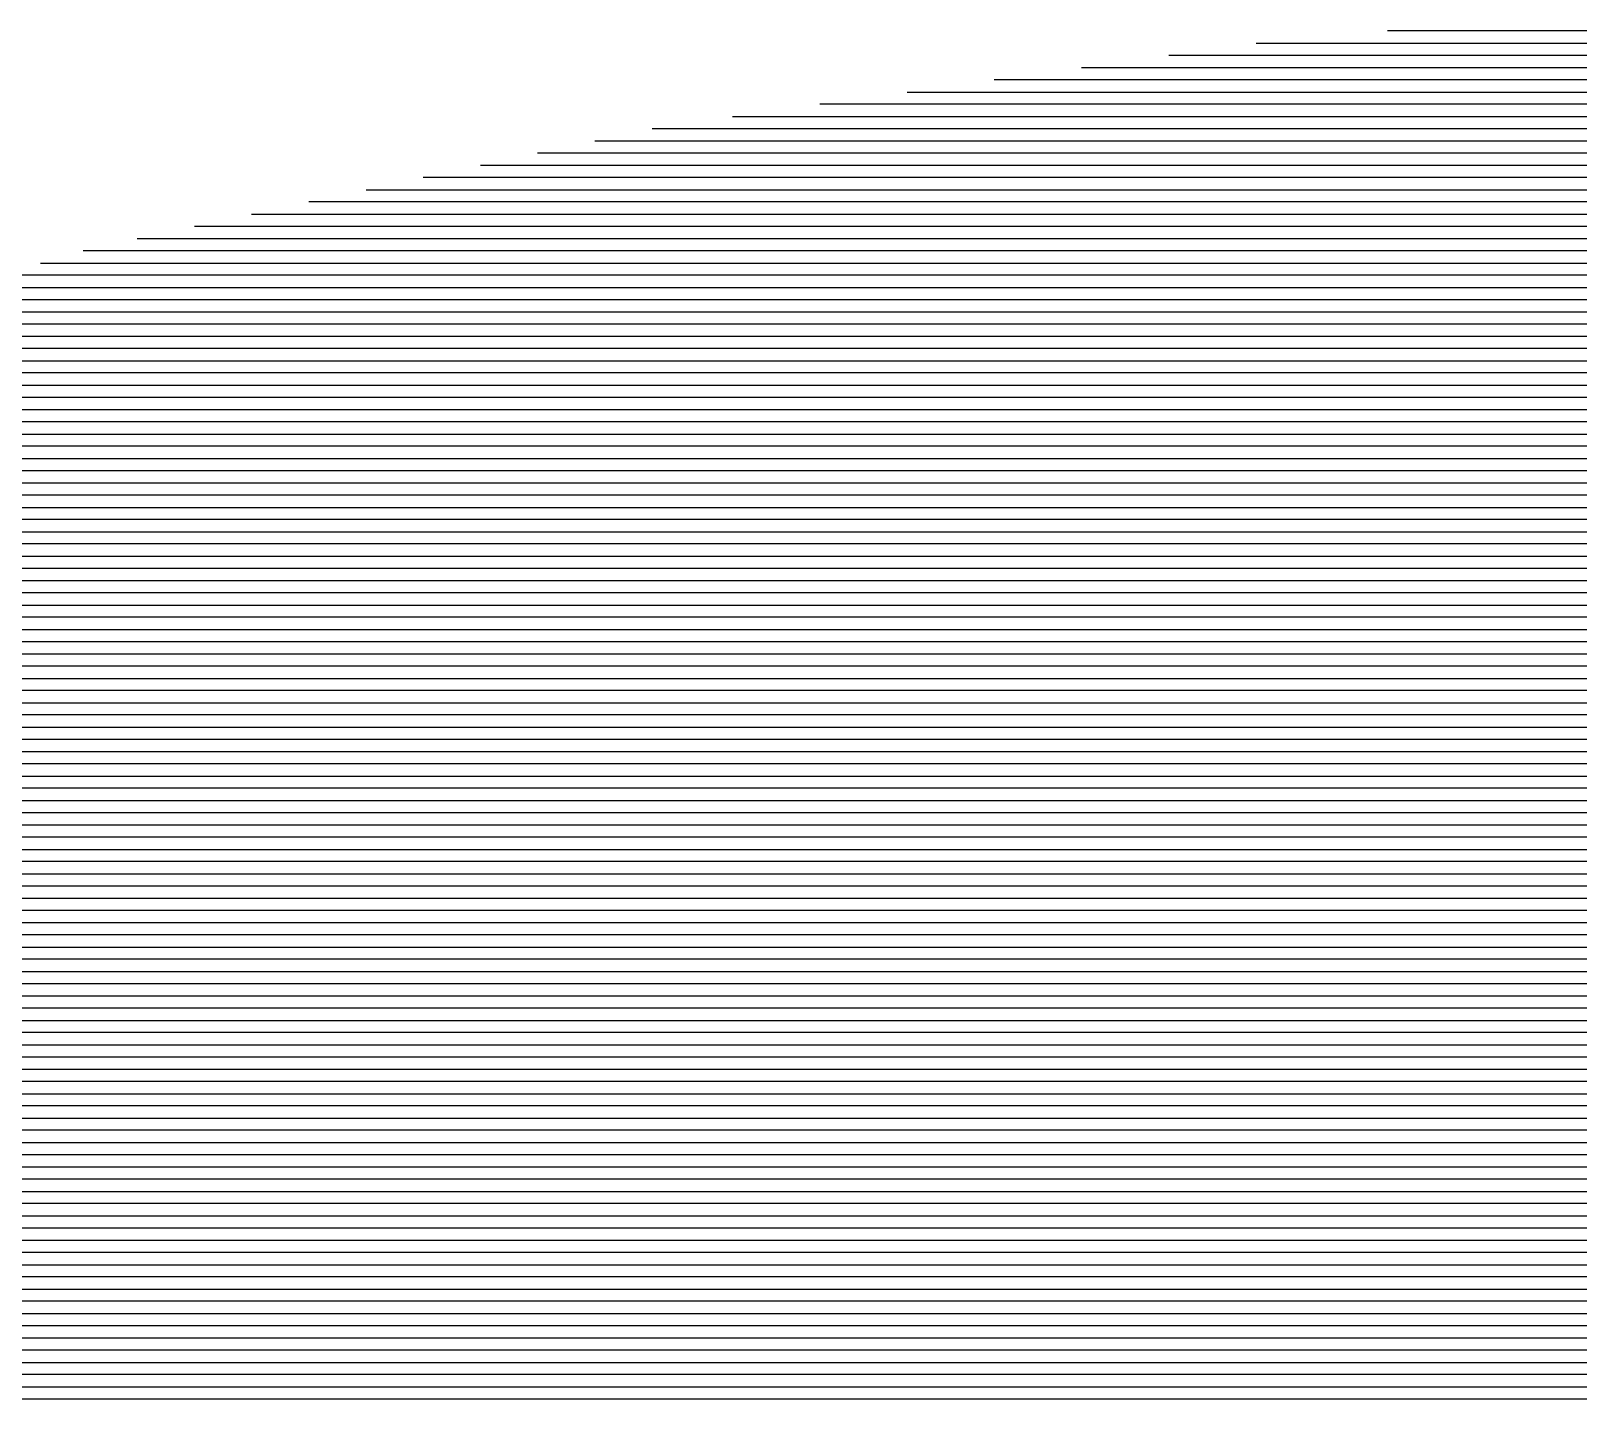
# Model space of a CAD drawing. Header units: metres. Extents: x -6.9 to 6.9, y -7 to 7.
# Drawn here: x -1.656 to -0.389, y 5.848 to 6.968 of the extents above; entities that cross this region are included whole.
import ezdxf

# ---------------------------------------------------------------- set-up
doc = ezdxf.new("R2010")
doc.units = ezdxf.units.M

msp = doc.modelspace()

# ---------------------------------------------------------------- linework, layer by layer
for p, q in [((-0.652249, 6.957827, -0.500343), (-0.610679, 6.957827, -0.493727)), ((-0.610679, 6.957827, -0.493727), (-0.092157, 6.957827, -0.410162)), ((-0.09049, 6.967827, -0.410272), (-0.544598, 6.967827, -0.483456)), ((-0.6097, 6.947827, -0.49319), (-0.723703, 6.947827, -0.511335)), ((-0.093824, 6.947827, -0.410052), (-0.6097, 6.947827, -0.49319)), ((-0.795157, 6.937827, -0.522327), (-0.608721, 6.937827, -0.492654)), ((-0.608721, 6.937827, -0.492654), (-0.095491, 6.937827, -0.409942)), ((-0.607742, 6.927827, -0.492117), (-0.866611, 6.927827, -0.533319)), ((-0.097158, 6.927827, -0.409832), (-0.607742, 6.927827, -0.492117)), ((-0.605784, 6.907827, -0.491045), (-1.009519, 6.907827, -0.555302)), ((-0.938065, 6.917827, -0.54431), (-0.606763, 6.917827, -0.491581)), ((-0.606763, 6.917827, -0.491581), (-0.098825, 6.917827, -0.409722)), ((-0.100492, 6.907827, -0.409612), (-0.605784, 6.907827, -0.491045)), ((-1.080973, 6.897827, -0.566294), (-0.604805, 6.897827, -0.490508)), ((-0.604805, 6.897827, -0.490508), (-0.102159, 6.897827, -0.409502)), ((-1.136154, 6.887827, -0.574697), (-1.14694, 6.887827, -0.576394)), ((-1.135648, 6.887827, -0.574615), (-1.136154, 6.887827, -0.574697)), ((-0.603827, 6.887827, -0.489972), (-1.135648, 6.887827, -0.574615)), ((-0.103826, 6.887827, -0.409392), (-0.603827, 6.887827, -0.489972)), ((-1.133109, 6.867827, -0.573464), (-1.240635, 6.867827, -0.590381)), ((-1.193788, 6.877827, -0.583388), (-1.134632, 6.877827, -0.574081)), ((-1.134632, 6.877827, -0.574081), (-1.131855, 6.877827, -0.573631)), ((-1.128062, 6.867827, -0.572647), (-1.133109, 6.867827, -0.573464)), ((-1.131855, 6.877827, -0.573631), (-0.602848, 6.877827, -0.489435)), ((-0.601869, 6.867827, -0.488899), (-1.128062, 6.867827, -0.572647)), ((-0.602848, 6.877827, -0.489435), (-0.105493, 6.877827, -0.409281)), ((-0.107161, 6.867827, -0.409171), (-0.601869, 6.867827, -0.488899)), ((-1.287483, 6.857827, -0.597374), (-1.131586, 6.857827, -0.572848)), ((-1.131586, 6.857827, -0.572848), (-1.124268, 6.857827, -0.571662)), ((-1.124268, 6.857827, -0.571662), (-0.60089, 6.857827, -0.488362)), ((-0.60089, 6.857827, -0.488362), (-0.108828, 6.857827, -0.409061)), ((-1.130064, 6.847827, -0.572231), (-1.334331, 6.847827, -0.604368)), ((-1.120475, 6.847827, -0.570678), (-1.130064, 6.847827, -0.572231)), ((-0.599911, 6.847827, -0.487826), (-1.120475, 6.847827, -0.570678)), ((-0.110495, 6.847827, -0.408951), (-0.599911, 6.847827, -0.487826)), ((-1.381178, 6.837827, -0.611361), (-1.128541, 6.837827, -0.571615)), ((-1.128541, 6.837827, -0.571615), (-1.116682, 6.837827, -0.569693)), ((-1.116682, 6.837827, -0.569693), (-0.598932, 6.837827, -0.487289)), ((-0.598932, 6.837827, -0.487289), (-0.112162, 6.837827, -0.408841)), ((-1.474873, 6.817827, -0.625348), (-1.125496, 6.817827, -0.570382)), ((-1.127018, 6.827827, -0.570998), (-1.428026, 6.827827, -0.618354)), ((-1.112889, 6.827827, -0.568709), (-1.127018, 6.827827, -0.570998)), ((-1.125496, 6.817827, -0.570382), (-1.109096, 6.817827, -0.567725)), ((-0.597953, 6.827827, -0.486753), (-1.112889, 6.827827, -0.568709)), ((-1.109096, 6.817827, -0.567725), (-0.596975, 6.817827, -0.486216)), ((-0.113829, 6.827827, -0.408731), (-0.597953, 6.827827, -0.486753)), ((-0.596975, 6.817827, -0.486216), (-0.115496, 6.817827, -0.408621)), ((-1.123973, 6.807827, -0.569765), (-1.521721, 6.807827, -0.632341)), ((-1.105303, 6.807827, -0.56674), (-1.123973, 6.807827, -0.569765)), ((-0.595996, 6.807827, -0.48568), (-1.105303, 6.807827, -0.56674)), ((-0.117163, 6.807827, -0.408511), (-0.595996, 6.807827, -0.48568)), ((-1.568568, 6.797827, -0.639335), (-1.122451, 6.797827, -0.569149)), ((-1.122451, 6.797827, -0.569149), (-1.10151, 6.797827, -0.565756)), ((-1.10151, 6.797827, -0.565756), (-0.595017, 6.797827, -0.485143)), ((-0.595017, 6.797827, -0.485143), (-0.11883, 6.797827, -0.408401)), ((-1.604287, 6.787827, -0.644578), (-1.612732, 6.787827, -0.645893)), ((-1.603806, 6.787827, -0.644501), (-1.604287, 6.787827, -0.644578)), ((-1.120928, 6.787827, -0.568532), (-1.603806, 6.787827, -0.644501)), ((-1.097716, 6.787827, -0.564772), (-1.120928, 6.787827, -0.568532)), ((-0.594038, 6.787827, -0.484607), (-1.097716, 6.787827, -0.564772)), ((-0.120497, 6.787827, -0.408291), (-0.594038, 6.787827, -0.484607)), ((-1.600237, 6.767827, -0.643199), (-1.682855, 6.767827, -0.656061)), ((-1.647794, 6.777827, -0.650977), (-1.602262, 6.777827, -0.643889)), ((-1.602262, 6.777827, -0.643889), (-1.599668, 6.777827, -0.643473)), ((-1.595531, 6.767827, -0.642446), (-1.600237, 6.767827, -0.643199)), ((-1.599668, 6.777827, -0.643473), (-1.119405, 6.777827, -0.567915)), ((-1.117883, 6.767827, -0.567299), (-1.595531, 6.767827, -0.642446)), ((-1.119405, 6.777827, -0.567915), (-1.093923, 6.777827, -0.563787)), ((-1.09013, 6.767827, -0.562803), (-1.117883, 6.767827, -0.567299)), ((-1.093923, 6.777827, -0.563787), (-0.593059, 6.777827, -0.484071)), ((-0.59208, 6.767827, -0.483534), (-1.09013, 6.767827, -0.562803)), ((-0.593059, 6.777827, -0.484071), (-0.122164, 6.777827, -0.408181)), ((-0.123831, 6.767827, -0.408071), (-0.59208, 6.767827, -0.483534)), ((-1.717917, 6.757827, -0.661145), (-1.598212, 6.757827, -0.642509)), ((-1.598212, 6.757827, -0.642509), (-1.591394, 6.757827, -0.641418)), ((-1.591394, 6.757827, -0.641418), (-1.11636, 6.757827, -0.566682)), ((-1.11636, 6.757827, -0.566682), (-1.086337, 6.757827, -0.561818)), ((-1.086337, 6.757827, -0.561818), (-0.591101, 6.757827, -0.482998)), ((-0.591101, 6.757827, -0.482998), (-0.125498, 6.757827, -0.407961)), ((-1.596187, 6.747827, -0.64182), (-1.752979, 6.747827, -0.66623)), ((-1.587257, 6.747827, -0.64039), (-1.596187, 6.747827, -0.64182)), ((-1.114838, 6.747827, -0.566066), (-1.587257, 6.747827, -0.64039)), ((-1.082544, 6.747827, -0.560834), (-1.114838, 6.747827, -0.566066)), ((-0.590123, 6.747827, -0.482461), (-1.082544, 6.747827, -0.560834)), ((-0.127165, 6.747827, -0.407851), (-0.590123, 6.747827, -0.482461)), ((-1.78804, 6.737827, -0.671314), (-1.594163, 6.737827, -0.64113)), ((-1.594163, 6.737827, -0.64113), (-1.58312, 6.737827, -0.639362)), ((-1.58312, 6.737827, -0.639362), (-1.113315, 6.737827, -0.565449)), ((-1.113315, 6.737827, -0.565449), (-1.078751, 6.737827, -0.55985)), ((-1.078751, 6.737827, -0.55985), (-0.589144, 6.737827, -0.481925)), ((-0.589144, 6.737827, -0.481925), (-0.128832, 6.737827, -0.407741)), ((-1.858163, 6.717827, -0.681482), (-1.590113, 6.717827, -0.639751)), ((-1.592138, 6.727827, -0.64044), (-1.823102, 6.727827, -0.676398)), ((-1.578983, 6.727827, -0.638334), (-1.592138, 6.727827, -0.64044)), ((-1.590113, 6.717827, -0.639751), (-1.574846, 6.717827, -0.637306)), ((-1.111792, 6.727827, -0.564833), (-1.578983, 6.727827, -0.638334)), ((-1.574846, 6.717827, -0.637306), (-1.11027, 6.717827, -0.564216)), ((-1.074958, 6.727827, -0.558865), (-1.111792, 6.727827, -0.564833)), ((-1.11027, 6.717827, -0.564216), (-1.071164, 6.717827, -0.557881)), ((-0.588165, 6.727827, -0.481388), (-1.074958, 6.727827, -0.558865)), ((-1.071164, 6.717827, -0.557881), (-0.587186, 6.717827, -0.480852)), ((-0.130499, 6.727827, -0.407631), (-0.588165, 6.727827, -0.481388)), ((-0.587186, 6.717827, -0.480852), (-0.132166, 6.717827, -0.407521)), ((-1.588088, 6.707827, -0.639061), (-1.893225, 6.707827, -0.686566)), ((-1.570708, 6.707827, -0.636278), (-1.588088, 6.707827, -0.639061)), ((-1.108747, 6.707827, -0.5636), (-1.570708, 6.707827, -0.636278)), ((-1.067371, 6.707827, -0.556896), (-1.108747, 6.707827, -0.5636)), ((-0.586207, 6.707827, -0.480315), (-1.067371, 6.707827, -0.556896)), ((-0.133833, 6.707827, -0.407411), (-0.586207, 6.707827, -0.480315)), ((-1.928287, 6.697827, -0.69165), (-1.586063, 6.697827, -0.638372)), ((-1.586063, 6.697827, -0.638372), (-1.566571, 6.697827, -0.63525)), ((-1.566571, 6.697827, -0.63525), (-1.107224, 6.697827, -0.562983)), ((-1.107224, 6.697827, -0.562983), (-1.063578, 6.697827, -0.555912)), ((-1.063578, 6.697827, -0.555912), (-0.585228, 6.697827, -0.479779)), ((-0.585228, 6.697827, -0.479779), (-0.1355, 6.697827, -0.407301)), ((-1.99841, 6.677827, -0.701819), (-1.582014, 6.677827, -0.636992)), ((-1.584038, 6.687827, -0.637682), (-1.963348, 6.687827, -0.696734)), ((-1.562434, 6.687827, -0.634223), (-1.584038, 6.687827, -0.637682)), ((-1.582014, 6.677827, -0.636992), (-1.558297, 6.677827, -0.633195)), ((-1.105702, 6.687827, -0.562367), (-1.562434, 6.687827, -0.634223)), ((-1.558297, 6.677827, -0.633195), (-1.104179, 6.677827, -0.56175)), ((-1.059785, 6.687827, -0.554928), (-1.105702, 6.687827, -0.562367)), ((-1.104179, 6.677827, -0.56175), (-1.055992, 6.677827, -0.553943)), ((-0.584249, 6.687827, -0.479242), (-1.059785, 6.687827, -0.554928)), ((-1.055992, 6.677827, -0.553943), (-0.583271, 6.677827, -0.478706)), ((-0.137167, 6.687827, -0.40719), (-0.584249, 6.687827, -0.479242)), ((-0.583271, 6.677827, -0.478706), (-0.138834, 6.677827, -0.40708)), ((-1.579989, 6.667827, -0.636303), (-2.033471, 6.667827, -0.706903)), ((-1.55416, 6.667827, -0.632167), (-1.579989, 6.667827, -0.636303)), ((-1.102657, 6.667827, -0.561134), (-1.55416, 6.667827, -0.632167)), ((-1.052199, 6.667827, -0.552959), (-1.102657, 6.667827, -0.561134)), ((-0.582292, 6.667827, -0.478169), (-1.052199, 6.667827, -0.552959)), ((-0.140501, 6.667827, -0.40697), (-0.582292, 6.667827, -0.478169)), ((-2.064531, 6.657827, -0.711364), (-1.577964, 6.657827, -0.635613)), ((-1.577964, 6.657827, -0.635613), (-1.550023, 6.657827, -0.631139)), ((-1.550023, 6.657827, -0.631139), (-1.101134, 6.657827, -0.560517)), ((-1.101134, 6.657827, -0.560517), (-1.048406, 6.657827, -0.551975)), ((-1.048406, 6.657827, -0.551975), (-0.581313, 6.657827, -0.477633)), ((-0.581313, 6.657827, -0.477633), (-0.142168, 6.657827, -0.40686)), ((-1.575939, 6.647827, -0.634923), (-2.059806, 6.647827, -0.710254)), ((-1.545885, 6.647827, -0.630111), (-1.575939, 6.647827, -0.634923)), ((-1.099611, 6.647827, -0.559901), (-1.545885, 6.647827, -0.630111)), ((-1.044613, 6.647827, -0.55099), (-1.099611, 6.647827, -0.559901)), ((-0.580334, 6.647827, -0.477096), (-1.044613, 6.647827, -0.55099)), ((-0.143835, 6.647827, -0.40675), (-0.580334, 6.647827, -0.477096)), ((-2.055081, 6.637827, -0.709144), (-1.573914, 6.637827, -0.634234)), ((-1.571889, 6.627827, -0.633544), (-2.050356, 6.627827, -0.708034)), ((-1.573914, 6.637827, -0.634234), (-1.541748, 6.637827, -0.629083)), ((-1.537611, 6.627827, -0.628055), (-1.571889, 6.627827, -0.633544)), ((-1.541748, 6.637827, -0.629083), (-1.098089, 6.637827, -0.559284)), ((-1.096566, 6.627827, -0.558667), (-1.537611, 6.627827, -0.628055)), ((-1.098089, 6.637827, -0.559284), (-1.040819, 6.637827, -0.550006)), ((-1.037026, 6.627827, -0.549021), (-1.096566, 6.627827, -0.558667)), ((-1.040819, 6.637827, -0.550006), (-0.579355, 6.637827, -0.47656)), ((-0.578376, 6.627827, -0.476024), (-1.037026, 6.627827, -0.549021)), ((-0.579355, 6.637827, -0.47656), (-0.145502, 6.637827, -0.40664)), ((-0.147169, 6.627827, -0.40653), (-0.578376, 6.627827, -0.476024)), ((-2.045631, 6.617827, -0.706924), (-1.569865, 6.617827, -0.632854)), ((-1.569865, 6.617827, -0.632854), (-1.533474, 6.617827, -0.627027)), ((-1.533474, 6.617827, -0.627027), (-1.095044, 6.617827, -0.558051)), ((-1.095044, 6.617827, -0.558051), (-1.033233, 6.617827, -0.548037)), ((-1.033233, 6.617827, -0.548037), (-0.577397, 6.617827, -0.475487)), ((-0.577397, 6.617827, -0.475487), (-0.148836, 6.617827, -0.40642)), ((-1.56784, 6.607827, -0.632165), (-2.040907, 6.607827, -0.705814)), ((-1.529337, 6.607827, -0.626), (-1.56784, 6.607827, -0.632165)), ((-1.093521, 6.607827, -0.557434), (-1.529337, 6.607827, -0.626)), ((-1.02944, 6.607827, -0.547053), (-1.093521, 6.607827, -0.557434)), ((-0.576419, 6.607827, -0.474951), (-1.02944, 6.607827, -0.547053)), ((-0.150503, 6.607827, -0.40631), (-0.576419, 6.607827, -0.474951)), ((-2.036182, 6.597827, -0.704704), (-1.565815, 6.597827, -0.631475)), ((-1.565815, 6.597827, -0.631475), (-1.5252, 6.597827, -0.624972)), ((-1.5252, 6.597827, -0.624972), (-1.091998, 6.597827, -0.556818)), ((-1.091998, 6.597827, -0.556818), (-1.025647, 6.597827, -0.546068)), ((-1.025647, 6.597827, -0.546068), (-0.57544, 6.597827, -0.474414)), ((-0.57544, 6.597827, -0.474414), (-0.15217, 6.597827, -0.4062)), ((-1.56379, 6.587827, -0.630785), (-2.031457, 6.587827, -0.703594)), ((-2.026732, 6.577827, -0.702484), (-1.561765, 6.577827, -0.630096)), ((-1.521062, 6.587827, -0.623944), (-1.56379, 6.587827, -0.630785)), ((-1.561765, 6.577827, -0.630096), (-1.516925, 6.577827, -0.622916)), ((-1.090476, 6.587827, -0.556201), (-1.521062, 6.587827, -0.623944)), ((-1.516925, 6.577827, -0.622916), (-1.088953, 6.577827, -0.555585)), ((-1.021854, 6.587827, -0.545084), (-1.090476, 6.587827, -0.556201)), ((-1.088953, 6.577827, -0.555585), (-1.018061, 6.577827, -0.5441)), ((-0.574461, 6.587827, -0.473878), (-1.021854, 6.587827, -0.545084)), ((-1.018061, 6.577827, -0.5441), (-0.573482, 6.577827, -0.473341)), ((-0.153838, 6.587827, -0.40609), (-0.574461, 6.587827, -0.473878)), ((-0.573482, 6.577827, -0.473341), (-0.155505, 6.577827, -0.40598)), ((-1.559741, 6.567827, -0.629406), (-2.022007, 6.567827, -0.701374)), ((-1.512788, 6.567827, -0.621888), (-1.559741, 6.567827, -0.629406)), ((-1.08743, 6.567827, -0.554968), (-1.512788, 6.567827, -0.621888)), ((-1.014267, 6.567827, -0.543115), (-1.08743, 6.567827, -0.554968)), ((-0.572503, 6.567827, -0.472805), (-1.014267, 6.567827, -0.543115)), ((-0.157172, 6.567827, -0.40587), (-0.572503, 6.567827, -0.472805)), ((-2.017282, 6.557827, -0.700264), (-1.557716, 6.557827, -0.628717)), ((-1.557716, 6.557827, -0.628717), (-1.508651, 6.557827, -0.62086)), ((-1.508651, 6.557827, -0.62086), (-1.085908, 6.557827, -0.554352)), ((-1.085908, 6.557827, -0.554352), (-1.010474, 6.557827, -0.542131)), ((-1.010474, 6.557827, -0.542131), (-0.571524, 6.557827, -0.472268)), ((-0.571524, 6.557827, -0.472268), (-0.158839, 6.557827, -0.40576)), ((-1.555691, 6.547827, -0.628027), (-2.012557, 6.547827, -0.699154)), ((-1.504514, 6.547827, -0.619832), (-1.555691, 6.547827, -0.628027)), ((-1.084385, 6.547827, -0.553735), (-1.504514, 6.547827, -0.619832)), ((-1.006681, 6.547827, -0.541146), (-1.084385, 6.547827, -0.553735)), ((-0.570546, 6.547827, -0.471732), (-1.006681, 6.547827, -0.541146)), ((-0.160506, 6.547827, -0.40565), (-0.570546, 6.547827, -0.471732)), ((-2.007832, 6.537827, -0.698044), (-1.553666, 6.537827, -0.627337)), ((-1.551641, 6.527827, -0.626648), (-2.003108, 6.527827, -0.696934)), ((-1.553666, 6.537827, -0.627337), (-1.500377, 6.537827, -0.618805)), ((-1.496239, 6.527827, -0.617777), (-1.551641, 6.527827, -0.626648)), ((-1.500377, 6.537827, -0.618805), (-1.082863, 6.537827, -0.553119)), ((-1.08134, 6.527827, -0.552502), (-1.496239, 6.527827, -0.617777)), ((-1.082863, 6.537827, -0.553119), (-1.002888, 6.537827, -0.540162)), ((-0.999095, 6.527827, -0.539178), (-1.08134, 6.527827, -0.552502)), ((-1.002888, 6.537827, -0.540162), (-0.569567, 6.537827, -0.471195)), ((-0.568588, 6.527827, -0.470659), (-0.999095, 6.527827, -0.539178)), ((-0.569567, 6.537827, -0.471195), (-0.162173, 6.537827, -0.40554)), ((-0.16384, 6.527827, -0.40543), (-0.568588, 6.527827, -0.470659)), ((-1.998383, 6.517827, -0.695824), (-1.549616, 6.517827, -0.625958)), ((-1.549616, 6.517827, -0.625958), (-1.492102, 6.517827, -0.616749)), ((-1.492102, 6.517827, -0.616749), (-1.079817, 6.517827, -0.551886)), ((-1.079817, 6.517827, -0.551886), (-0.995302, 6.517827, -0.538193)), ((-0.995302, 6.517827, -0.538193), (-0.567609, 6.517827, -0.470122)), ((-0.567609, 6.517827, -0.470122), (-0.165507, 6.517827, -0.40532)), ((-1.547592, 6.507827, -0.625268), (-1.993658, 6.507827, -0.694714)), ((-1.487965, 6.507827, -0.615721), (-1.547592, 6.507827, -0.625268)), ((-1.078295, 6.507827, -0.551269), (-1.487965, 6.507827, -0.615721)), ((-0.991509, 6.507827, -0.537209), (-1.078295, 6.507827, -0.551269)), ((-0.56663, 6.507827, -0.469586), (-0.991509, 6.507827, -0.537209)), ((-0.167174, 6.507827, -0.40521), (-0.56663, 6.507827, -0.469586)), ((-1.988933, 6.497827, -0.693604), (-1.545567, 6.497827, -0.624579)), ((-1.543542, 6.487827, -0.623889), (-1.984208, 6.487827, -0.692494)), ((-1.545567, 6.497827, -0.624579), (-1.483828, 6.497827, -0.614693)), ((-1.479691, 6.487827, -0.613665), (-1.543542, 6.487827, -0.623889)), ((-1.483828, 6.497827, -0.614693), (-1.076772, 6.497827, -0.550653)), ((-1.07525, 6.487827, -0.550036), (-1.479691, 6.487827, -0.613665)), ((-1.076772, 6.497827, -0.550653), (-0.987715, 6.497827, -0.536224)), ((-0.983922, 6.487827, -0.53524), (-1.07525, 6.487827, -0.550036)), ((-0.987715, 6.497827, -0.536224), (-0.565651, 6.497827, -0.469049)), ((-0.564672, 6.487827, -0.468513), (-0.983922, 6.487827, -0.53524)), ((-0.565651, 6.497827, -0.469049), (-0.168841, 6.497827, -0.405099)), ((-0.170508, 6.487827, -0.404989), (-0.564672, 6.487827, -0.468513)), ((-1.979483, 6.477827, -0.691384), (-1.541517, 6.477827, -0.623199)), ((-1.541517, 6.477827, -0.623199), (-1.475554, 6.477827, -0.612637)), ((-1.475554, 6.477827, -0.612637), (-1.073727, 6.477827, -0.549419)), ((-1.073727, 6.477827, -0.549419), (-0.980129, 6.477827, -0.534256)), ((-0.980129, 6.477827, -0.534256), (-0.563694, 6.477827, -0.467977)), ((-0.563694, 6.477827, -0.467977), (-0.172175, 6.477827, -0.404879)), ((-1.539492, 6.467827, -0.62251), (-1.974758, 6.467827, -0.690274)), ((-1.471417, 6.467827, -0.611609), (-1.539492, 6.467827, -0.62251)), ((-1.072204, 6.467827, -0.548803), (-1.471417, 6.467827, -0.611609)), ((-0.976336, 6.467827, -0.533271), (-1.072204, 6.467827, -0.548803)), ((-0.562715, 6.467827, -0.46744), (-0.976336, 6.467827, -0.533271)), ((-0.173842, 6.467827, -0.404769), (-0.562715, 6.467827, -0.46744)), ((-1.970033, 6.457827, -0.689164), (-1.537467, 6.457827, -0.62182)), ((-1.537467, 6.457827, -0.62182), (-1.467279, 6.457827, -0.610582)), ((-1.467279, 6.457827, -0.610582), (-1.070682, 6.457827, -0.548186)), ((-1.070682, 6.457827, -0.548186), (-0.972543, 6.457827, -0.532287)), ((-0.972543, 6.457827, -0.532287), (-0.561736, 6.457827, -0.466904)), ((-0.561736, 6.457827, -0.466904), (-0.175509, 6.457827, -0.404659)), ((-1.535443, 6.447827, -0.621131), (-1.965309, 6.447827, -0.688054)), ((-1.960584, 6.437827, -0.686944), (-1.533418, 6.437827, -0.620441)), ((-1.463142, 6.447827, -0.609554), (-1.535443, 6.447827, -0.621131)), ((-1.533418, 6.437827, -0.620441), (-1.459005, 6.437827, -0.608526)), ((-1.069159, 6.447827, -0.54757), (-1.463142, 6.447827, -0.609554)), ((-1.459005, 6.437827, -0.608526), (-1.067636, 6.437827, -0.546953)), ((-0.96875, 6.447827, -0.531303), (-1.069159, 6.447827, -0.54757)), ((-1.067636, 6.437827, -0.546953), (-0.964957, 6.437827, -0.530318)), ((-0.560757, 6.447827, -0.466367), (-0.96875, 6.447827, -0.531303)), ((-0.964957, 6.437827, -0.530318), (-0.559778, 6.437827, -0.465831)), ((-0.177176, 6.447827, -0.404549), (-0.560757, 6.447827, -0.466367)), ((-0.559778, 6.437827, -0.465831), (-0.178843, 6.437827, -0.404439)), ((-1.531393, 6.427827, -0.619751), (-1.955859, 6.427827, -0.685834)), ((-1.454868, 6.427827, -0.607498), (-1.531393, 6.427827, -0.619751)), ((-1.066114, 6.427827, -0.546337), (-1.454868, 6.427827, -0.607498)), ((-0.961163, 6.427827, -0.529334), (-1.066114, 6.427827, -0.546337)), ((-0.558799, 6.427827, -0.465294), (-0.961163, 6.427827, -0.529334)), ((-0.18051, 6.427827, -0.404329), (-0.558799, 6.427827, -0.465294)), ((-1.951134, 6.417827, -0.684724), (-1.529368, 6.417827, -0.619062)), ((-1.529368, 6.417827, -0.619062), (-1.450731, 6.417827, -0.60647)), ((-1.450731, 6.417827, -0.60647), (-1.064591, 6.417827, -0.54572)), ((-1.064591, 6.417827, -0.54572), (-0.95737, 6.417827, -0.528349)), ((-0.95737, 6.417827, -0.528349), (-0.55782, 6.417827, -0.464758)), ((-0.55782, 6.417827, -0.464758), (-0.182177, 6.417827, -0.404219)), ((-1.527343, 6.407827, -0.618372), (-1.946409, 6.407827, -0.683614)), ((-1.446594, 6.407827, -0.605442), (-1.527343, 6.407827, -0.618372)), ((-1.063069, 6.407827, -0.545104), (-1.446594, 6.407827, -0.605442)), ((-0.953577, 6.407827, -0.527365), (-1.063069, 6.407827, -0.545104)), ((-0.556842, 6.407827, -0.464221), (-0.953577, 6.407827, -0.527365)), ((-0.183844, 6.407827, -0.404109), (-0.556842, 6.407827, -0.464221)), ((-1.941684, 6.397827, -0.682504), (-1.525319, 6.397827, -0.617682)), ((-1.523294, 6.387827, -0.616993), (-1.936959, 6.387827, -0.681394)), ((-1.525319, 6.397827, -0.617682), (-1.442456, 6.397827, -0.604414)), ((-1.438319, 6.387827, -0.603387), (-1.523294, 6.387827, -0.616993)), ((-1.442456, 6.397827, -0.604414), (-1.061546, 6.397827, -0.544487)), ((-1.060023, 6.387827, -0.543871), (-1.438319, 6.387827, -0.603387)), ((-1.061546, 6.397827, -0.544487), (-0.949784, 6.397827, -0.526381)), ((-0.945991, 6.387827, -0.525396), (-1.060023, 6.387827, -0.543871)), ((-0.949784, 6.397827, -0.526381), (-0.555863, 6.397827, -0.463685)), ((-0.554884, 6.387827, -0.463148), (-0.945991, 6.387827, -0.525396)), ((-0.555863, 6.397827, -0.463685), (-0.185511, 6.397827, -0.403999)), ((-0.187178, 6.387827, -0.403889), (-0.554884, 6.387827, -0.463148)), ((-1.932234, 6.377827, -0.680284), (-1.521269, 6.377827, -0.616303)), ((-1.521269, 6.377827, -0.616303), (-1.434182, 6.377827, -0.602359)), ((-1.434182, 6.377827, -0.602359), (-1.058501, 6.377827, -0.543254)), ((-1.058501, 6.377827, -0.543254), (-0.942198, 6.377827, -0.524412)), ((-0.942198, 6.377827, -0.524412), (-0.553905, 6.377827, -0.462612)), ((-0.553905, 6.377827, -0.462612), (-0.188845, 6.377827, -0.403779)), ((-1.519244, 6.367827, -0.615613), (-1.92751, 6.367827, -0.679174)), ((-1.430045, 6.367827, -0.601331), (-1.519244, 6.367827, -0.615613)), ((-1.056978, 6.367827, -0.542638), (-1.430045, 6.367827, -0.601331)), ((-0.938405, 6.367827, -0.523428), (-1.056978, 6.367827, -0.542638)), ((-0.552926, 6.367827, -0.462075), (-0.938405, 6.367827, -0.523428)), ((-0.190512, 6.367827, -0.403669), (-0.552926, 6.367827, -0.462075)), ((-1.922785, 6.357827, -0.678064), (-1.517219, 6.357827, -0.614924)), ((-1.517219, 6.357827, -0.614924), (-1.425908, 6.357827, -0.600303)), ((-1.425908, 6.357827, -0.600303), (-1.055456, 6.357827, -0.542021)), ((-1.055456, 6.357827, -0.542021), (-0.934612, 6.357827, -0.522443)), ((-0.934612, 6.357827, -0.522443), (-0.551947, 6.357827, -0.461539)), ((-0.551947, 6.357827, -0.461539), (-0.192179, 6.357827, -0.403559)), ((-1.515194, 6.347827, -0.614234), (-1.91806, 6.347827, -0.676954)), ((-1.913335, 6.337827, -0.675844), (-1.51317, 6.337827, -0.613544)), ((-1.421771, 6.347827, -0.599275), (-1.515194, 6.347827, -0.614234)), ((-1.51317, 6.337827, -0.613544), (-1.417633, 6.337827, -0.598247)), ((-1.053933, 6.347827, -0.541405), (-1.421771, 6.347827, -0.599275)), ((-1.417633, 6.337827, -0.598247), (-1.05241, 6.337827, -0.540788)), ((-0.930818, 6.347827, -0.521459), (-1.053933, 6.347827, -0.541405)), ((-1.05241, 6.337827, -0.540788), (-0.927025, 6.337827, -0.520474)), ((-0.550968, 6.347827, -0.461003), (-0.930818, 6.347827, -0.521459)), ((-0.927025, 6.337827, -0.520474), (-0.54999, 6.337827, -0.460466)), ((-0.193846, 6.347827, -0.403449), (-0.550968, 6.347827, -0.461003)), ((-0.54999, 6.337827, -0.460466), (-0.195513, 6.337827, -0.403339)), ((-1.511145, 6.327827, -0.612855), (-1.90861, 6.327827, -0.674734)), ((-1.413496, 6.327827, -0.597219), (-1.511145, 6.327827, -0.612855)), ((-1.050888, 6.327827, -0.540171), (-1.413496, 6.327827, -0.597219)), ((-0.923232, 6.327827, -0.51949), (-1.050888, 6.327827, -0.540171)), ((-0.549011, 6.327827, -0.45993), (-0.923232, 6.327827, -0.51949)), ((-0.19718, 6.327827, -0.403229), (-0.549011, 6.327827, -0.45993)), ((-1.903885, 6.317827, -0.673624), (-1.50912, 6.317827, -0.612165)), ((-1.50912, 6.317827, -0.612165), (-1.409359, 6.317827, -0.596191)), ((-1.409359, 6.317827, -0.596191), (-1.049365, 6.317827, -0.539555)), ((-1.049365, 6.317827, -0.539555), (-0.919439, 6.317827, -0.518506)), ((-0.919439, 6.317827, -0.518506), (-0.548032, 6.317827, -0.459393)), ((-0.548032, 6.317827, -0.459393), (-0.198847, 6.317827, -0.403119)), ((-1.507095, 6.307827, -0.611476), (-1.89916, 6.307827, -0.672514)), ((-1.894435, 6.297827, -0.671404), (-1.50507, 6.297827, -0.610786)), ((-1.405222, 6.307827, -0.595164), (-1.507095, 6.307827, -0.611476)), ((-1.50507, 6.297827, -0.610786), (-1.401085, 6.297827, -0.594136)), ((-1.047842, 6.307827, -0.538938), (-1.405222, 6.307827, -0.595164)), ((-1.401085, 6.297827, -0.594136), (-1.04632, 6.297827, -0.538322)), ((-0.915646, 6.307827, -0.517521), (-1.047842, 6.307827, -0.538938)), ((-1.04632, 6.297827, -0.538322), (-0.911853, 6.297827, -0.516537)), ((-0.547053, 6.307827, -0.458857), (-0.915646, 6.307827, -0.517521)), ((-0.911853, 6.297827, -0.516537), (-0.546074, 6.297827, -0.45832)), ((-0.200515, 6.307827, -0.403008), (-0.547053, 6.307827, -0.458857)), ((-0.546074, 6.297827, -0.45832), (-0.202182, 6.297827, -0.402898)), ((-1.503045, 6.287827, -0.610096), (-1.88971, 6.287827, -0.670294)), ((-1.396948, 6.287827, -0.593108), (-1.503045, 6.287827, -0.610096)), ((-1.044797, 6.287827, -0.537705), (-1.396948, 6.287827, -0.593108)), ((-0.90806, 6.287827, -0.515552), (-1.044797, 6.287827, -0.537705)), ((-0.545095, 6.287827, -0.457784), (-0.90806, 6.287827, -0.515552)), ((-0.203849, 6.287827, -0.402788), (-0.545095, 6.287827, -0.457784)), ((-1.884986, 6.277827, -0.669184), (-1.501021, 6.277827, -0.609407)), ((-1.501021, 6.277827, -0.609407), (-1.39281, 6.277827, -0.59208)), ((-1.39281, 6.277827, -0.59208), (-1.043275, 6.277827, -0.537089)), ((-1.043275, 6.277827, -0.537089), (-0.904266, 6.277827, -0.514568)), ((-0.904266, 6.277827, -0.514568), (-0.544116, 6.277827, -0.457247)), ((-0.544116, 6.277827, -0.457247), (-0.205516, 6.277827, -0.402678)), ((-1.498996, 6.267827, -0.608717), (-1.880261, 6.267827, -0.668074)), ((-1.388673, 6.267827, -0.591052), (-1.498996, 6.267827, -0.608717)), ((-1.041752, 6.267827, -0.536472), (-1.388673, 6.267827, -0.591052)), ((-0.900473, 6.267827, -0.513584), (-1.041752, 6.267827, -0.536472)), ((-0.543138, 6.267827, -0.456711), (-0.900473, 6.267827, -0.513584)), ((-0.207183, 6.267827, -0.402568), (-0.543138, 6.267827, -0.456711)), ((-1.875536, 6.257827, -0.666964), (-1.496971, 6.257827, -0.608027)), ((-1.494946, 6.247827, -0.607338), (-1.870811, 6.247827, -0.665854)), ((-1.496971, 6.257827, -0.608027), (-1.384536, 6.257827, -0.590024)), ((-1.380399, 6.247827, -0.588996), (-1.494946, 6.247827, -0.607338)), ((-1.384536, 6.257827, -0.590024), (-1.040229, 6.257827, -0.535856)), ((-1.038707, 6.247827, -0.535239), (-1.380399, 6.247827, -0.588996)), ((-1.040229, 6.257827, -0.535856), (-0.89668, 6.257827, -0.512599)), ((-0.892887, 6.247827, -0.511615), (-1.038707, 6.247827, -0.535239)), ((-0.89668, 6.257827, -0.512599), (-0.542159, 6.257827, -0.456174)), ((-0.54118, 6.247827, -0.455638), (-0.892887, 6.247827, -0.511615)), ((-0.542159, 6.257827, -0.456174), (-0.20885, 6.257827, -0.402458)), ((-0.210517, 6.247827, -0.402348), (-0.54118, 6.247827, -0.455638)), ((-1.866086, 6.237827, -0.664744), (-1.492921, 6.237827, -0.606648)), ((-1.492921, 6.237827, -0.606648), (-1.376262, 6.237827, -0.587968)), ((-1.376262, 6.237827, -0.587968), (-1.037184, 6.237827, -0.534623)), ((-1.037184, 6.237827, -0.534623), (-0.889094, 6.237827, -0.510631)), ((-0.889094, 6.237827, -0.510631), (-0.540201, 6.237827, -0.455101)), ((-0.540201, 6.237827, -0.455101), (-0.212184, 6.237827, -0.402238)), ((-1.490896, 6.227827, -0.605958), (-1.861361, 6.227827, -0.663634)), ((-1.372125, 6.227827, -0.586941), (-1.490896, 6.227827, -0.605958)), ((-1.035662, 6.227827, -0.534006), (-1.372125, 6.227827, -0.586941)), ((-0.885301, 6.227827, -0.509646), (-1.035662, 6.227827, -0.534006)), ((-0.539222, 6.227827, -0.454565), (-0.885301, 6.227827, -0.509646)), ((-0.213851, 6.227827, -0.402128), (-0.539222, 6.227827, -0.454565)), ((-1.856636, 6.217827, -0.662524), (-1.488872, 6.217827, -0.605269)), ((-1.488872, 6.217827, -0.605269), (-1.367988, 6.217827, -0.585913)), ((-1.367988, 6.217827, -0.585913), (-1.034139, 6.217827, -0.53339)), ((-1.034139, 6.217827, -0.53339), (-0.881508, 6.217827, -0.508662)), ((-0.881508, 6.217827, -0.508662), (-0.538243, 6.217827, -0.454028)), ((-0.538243, 6.217827, -0.454028), (-0.215518, 6.217827, -0.402018)), ((-1.486847, 6.207827, -0.604579), (-1.851911, 6.207827, -0.661414)), ((-1.847187, 6.197827, -0.660304), (-1.484822, 6.197827, -0.60389)), ((-1.36385, 6.207827, -0.584885), (-1.486847, 6.207827, -0.604579)), ((-1.484822, 6.197827, -0.60389), (-1.359713, 6.197827, -0.583857)), ((-1.032616, 6.207827, -0.532773), (-1.36385, 6.207827, -0.584885)), ((-1.359713, 6.197827, -0.583857), (-1.031094, 6.197827, -0.532157)), ((-0.877714, 6.207827, -0.507677), (-1.032616, 6.207827, -0.532773)), ((-1.031094, 6.197827, -0.532157), (-0.873921, 6.197827, -0.506693)), ((-0.537264, 6.207827, -0.453492), (-0.877714, 6.207827, -0.507677)), ((-0.873921, 6.197827, -0.506693), (-0.536286, 6.197827, -0.452956)), ((-0.217185, 6.207827, -0.401908), (-0.537264, 6.207827, -0.453492)), ((-0.536286, 6.197827, -0.452956), (-0.218852, 6.197827, -0.401798)), ((-1.482797, 6.187827, -0.6032), (-1.842462, 6.187827, -0.659194)), ((-1.355576, 6.187827, -0.582829), (-1.482797, 6.187827, -0.6032)), ((-1.029571, 6.187827, -0.53154), (-1.355576, 6.187827, -0.582829)), ((-0.870128, 6.187827, -0.505709), (-1.029571, 6.187827, -0.53154)), ((-0.535307, 6.187827, -0.452419), (-0.870128, 6.187827, -0.505709)), ((-0.220519, 6.187827, -0.401688), (-0.535307, 6.187827, -0.452419)), ((-1.837737, 6.177827, -0.658084), (-1.480772, 6.177827, -0.60251)), ((-1.480772, 6.177827, -0.60251), (-1.351439, 6.177827, -0.581801)), ((-1.351439, 6.177827, -0.581801), (-1.028049, 6.177827, -0.530924)), ((-1.028049, 6.177827, -0.530924), (-0.866335, 6.177827, -0.504724)), ((-0.866335, 6.177827, -0.504724), (-0.534328, 6.177827, -0.451883)), ((-0.534328, 6.177827, -0.451883), (-0.222186, 6.177827, -0.401578)), ((-1.478748, 6.167827, -0.601821), (-1.833012, 6.167827, -0.656974)), ((-1.347302, 6.167827, -0.580773), (-1.478748, 6.167827, -0.601821)), ((-1.026526, 6.167827, -0.530307), (-1.347302, 6.167827, -0.580773)), ((-0.862542, 6.167827, -0.50374), (-1.026526, 6.167827, -0.530307)), ((-0.533349, 6.167827, -0.451346), (-0.862542, 6.167827, -0.50374)), ((-0.223853, 6.167827, -0.401468), (-0.533349, 6.167827, -0.451346)), ((-1.828287, 6.157827, -0.655864), (-1.476723, 6.157827, -0.601131)), ((-1.474698, 6.147827, -0.600441), (-1.823562, 6.147827, -0.654754)), ((-1.476723, 6.157827, -0.601131), (-1.343165, 6.157827, -0.579746)), ((-1.339027, 6.147827, -0.578718), (-1.474698, 6.147827, -0.600441)), ((-1.343165, 6.157827, -0.579746), (-1.025003, 6.157827, -0.52969)), ((-1.023481, 6.147827, -0.529074), (-1.339027, 6.147827, -0.578718)), ((-1.025003, 6.157827, -0.52969), (-0.858749, 6.157827, -0.502756)), ((-0.854956, 6.147827, -0.501771), (-1.023481, 6.147827, -0.529074)), ((-0.858749, 6.157827, -0.502756), (-0.53237, 6.157827, -0.45081)), ((-0.531391, 6.147827, -0.450273), (-0.854956, 6.147827, -0.501771)), ((-0.53237, 6.157827, -0.45081), (-0.22552, 6.157827, -0.401358)), ((-0.227187, 6.147827, -0.401248), (-0.531391, 6.147827, -0.450273)), ((-1.818837, 6.137827, -0.653644), (-1.472673, 6.137827, -0.599752)), ((-1.472673, 6.137827, -0.599752), (-1.33489, 6.137827, -0.57769)), ((-1.33489, 6.137827, -0.57769), (-1.021958, 6.137827, -0.528457)), ((-1.021958, 6.137827, -0.528457), (-0.851162, 6.137827, -0.500787)), ((-0.851162, 6.137827, -0.500787), (-0.530412, 6.137827, -0.449737)), ((-0.530412, 6.137827, -0.449737), (-0.228854, 6.137827, -0.401138)), ((-1.470648, 6.127827, -0.599062), (-1.814112, 6.127827, -0.652534)), ((-1.330753, 6.127827, -0.576662), (-1.470648, 6.127827, -0.599062)), ((-1.020435, 6.127827, -0.527841), (-1.330753, 6.127827, -0.576662)), ((-0.847369, 6.127827, -0.499802), (-1.020435, 6.127827, -0.527841)), ((-0.529434, 6.127827, -0.4492), (-0.847369, 6.127827, -0.499802)), ((-0.230521, 6.127827, -0.401028), (-0.529434, 6.127827, -0.4492)), ((-1.809388, 6.117827, -0.651424), (-1.468623, 6.117827, -0.598372)), ((-1.466599, 6.107827, -0.597683), (-1.804663, 6.107827, -0.650314)), ((-1.468623, 6.117827, -0.598372), (-1.326616, 6.117827, -0.575634)), ((-1.322479, 6.107827, -0.574606), (-1.466599, 6.107827, -0.597683)), ((-1.326616, 6.117827, -0.575634), (-1.018913, 6.117827, -0.527224)), ((-1.01739, 6.107827, -0.526608), (-1.322479, 6.107827, -0.574606)), ((-1.018913, 6.117827, -0.527224), (-0.843576, 6.117827, -0.498818)), ((-0.839783, 6.107827, -0.497834), (-1.01739, 6.107827, -0.526608)), ((-0.843576, 6.117827, -0.498818), (-0.528455, 6.117827, -0.448664)), ((-0.527476, 6.107827, -0.448127), (-0.839783, 6.107827, -0.497834)), ((-0.528455, 6.117827, -0.448664), (-0.232188, 6.117827, -0.400917)), ((-0.233855, 6.107827, -0.400807), (-0.527476, 6.107827, -0.448127)), ((-1.799938, 6.097827, -0.649204), (-1.464574, 6.097827, -0.596993)), ((-1.464574, 6.097827, -0.596993), (-1.318342, 6.097827, -0.573578)), ((-1.318342, 6.097827, -0.573578), (-1.015868, 6.097827, -0.525991)), ((-1.015868, 6.097827, -0.525991), (-0.83599, 6.097827, -0.496849)), ((-0.83599, 6.097827, -0.496849), (-0.526497, 6.097827, -0.447591)), ((-0.526497, 6.097827, -0.447591), (-0.235522, 6.097827, -0.400697)), ((-1.462549, 6.087827, -0.596303), (-1.795213, 6.087827, -0.648094)), ((-1.314204, 6.087827, -0.57255), (-1.462549, 6.087827, -0.596303)), ((-1.014345, 6.087827, -0.525375), (-1.314204, 6.087827, -0.57255)), ((-0.832197, 6.087827, -0.495865), (-1.014345, 6.087827, -0.525375)), ((-0.525518, 6.087827, -0.447054), (-0.832197, 6.087827, -0.495865)), ((-0.237189, 6.087827, -0.400587), (-0.525518, 6.087827, -0.447054)), ((-1.790488, 6.077827, -0.646984), (-1.460524, 6.077827, -0.595614)), ((-1.460524, 6.077827, -0.595614), (-1.310067, 6.077827, -0.571523)), ((-1.310067, 6.077827, -0.571523), (-1.012822, 6.077827, -0.524758)), ((-1.012822, 6.077827, -0.524758), (-0.828404, 6.077827, -0.49488)), ((-0.828404, 6.077827, -0.49488), (-0.524539, 6.077827, -0.446518)), ((-0.524539, 6.077827, -0.446518), (-0.238856, 6.077827, -0.400477)), ((-1.458499, 6.067827, -0.594924), (-1.785763, 6.067827, -0.645874)), ((-1.781038, 6.057827, -0.644764), (-1.456474, 6.057827, -0.594235)), ((-1.30593, 6.067827, -0.570495), (-1.458499, 6.067827, -0.594924)), ((-1.456474, 6.057827, -0.594235), (-1.301793, 6.057827, -0.569467)), ((-1.0113, 6.067827, -0.524142), (-1.30593, 6.067827, -0.570495)), ((-1.301793, 6.057827, -0.569467), (-1.009777, 6.057827, -0.523525)), ((-0.824611, 6.067827, -0.493896), (-1.0113, 6.067827, -0.524142)), ((-1.009777, 6.057827, -0.523525), (-0.820817, 6.057827, -0.492912)), ((-0.52356, 6.067827, -0.445981), (-0.824611, 6.067827, -0.493896)), ((-0.820817, 6.057827, -0.492912), (-0.522582, 6.057827, -0.445445)), ((-0.240523, 6.067827, -0.400367), (-0.52356, 6.067827, -0.445981)), ((-0.522582, 6.057827, -0.445445), (-0.24219, 6.057827, -0.400257)), ((-1.45445, 6.047827, -0.593545), (-1.776313, 6.047827, -0.643654)), ((-1.297656, 6.047827, -0.568439), (-1.45445, 6.047827, -0.593545)), ((-1.008255, 6.047827, -0.522909), (-1.297656, 6.047827, -0.568439)), ((-0.817024, 6.047827, -0.491927), (-1.008255, 6.047827, -0.522909)), ((-0.521603, 6.047827, -0.444909), (-0.817024, 6.047827, -0.491927)), ((-0.243857, 6.047827, -0.400147), (-0.521603, 6.047827, -0.444909)), ((-1.771589, 6.037827, -0.642544), (-1.452425, 6.037827, -0.592855)), ((-1.452425, 6.037827, -0.592855), (-1.293519, 6.037827, -0.567411)), ((-1.293519, 6.037827, -0.567411), (-1.006732, 6.037827, -0.522292)), ((-1.006732, 6.037827, -0.522292), (-0.813231, 6.037827, -0.490943)), ((-0.813231, 6.037827, -0.490943), (-0.520624, 6.037827, -0.444372)), ((-0.520624, 6.037827, -0.444372), (-0.245524, 6.037827, -0.400037)), ((-1.4504, 6.027827, -0.592166), (-1.766864, 6.027827, -0.641434)), ((-1.289381, 6.027827, -0.566383), (-1.4504, 6.027827, -0.592166)), ((-1.005209, 6.027827, -0.521676), (-1.289381, 6.027827, -0.566383)), ((-0.809438, 6.027827, -0.489959), (-1.005209, 6.027827, -0.521676)), ((-0.519645, 6.027827, -0.443836), (-0.809438, 6.027827, -0.489959)), ((-0.247192, 6.027827, -0.399927), (-0.519645, 6.027827, -0.443836)), ((-1.762139, 6.017827, -0.640324), (-1.448375, 6.017827, -0.591476)), ((-1.44635, 6.007827, -0.590786), (-1.757414, 6.007827, -0.639214)), ((-1.448375, 6.017827, -0.591476), (-1.285244, 6.017827, -0.565355)), ((-1.281107, 6.007827, -0.564327), (-1.44635, 6.007827, -0.590786)), ((-1.285244, 6.017827, -0.565355), (-1.003687, 6.017827, -0.521059)), ((-1.002164, 6.007827, -0.520442), (-1.281107, 6.007827, -0.564327)), ((-1.003687, 6.017827, -0.521059), (-0.805645, 6.017827, -0.488974)), ((-0.801852, 6.007827, -0.48799), (-1.002164, 6.007827, -0.520442)), ((-0.805645, 6.017827, -0.488974), (-0.518666, 6.017827, -0.443299)), ((-0.517687, 6.007827, -0.442763), (-0.801852, 6.007827, -0.48799)), ((-0.518666, 6.017827, -0.443299), (-0.248859, 6.017827, -0.399817)), ((-0.250526, 6.007827, -0.399707), (-0.517687, 6.007827, -0.442763)), ((-1.752689, 5.997827, -0.638104), (-1.444326, 5.997827, -0.590097)), ((-1.444326, 5.997827, -0.590097), (-1.27697, 5.997827, -0.5633)), ((-1.27697, 5.997827, -0.5633), (-1.000641, 5.997827, -0.519826)), ((-1.000641, 5.997827, -0.519826), (-0.798059, 5.997827, -0.487005)), ((-0.798059, 5.997827, -0.487005), (-0.516708, 5.997827, -0.442226)), ((-0.516708, 5.997827, -0.442226), (-0.252193, 5.997827, -0.399597)), ((-1.442301, 5.987827, -0.589407), (-1.747964, 5.987827, -0.636994)), ((-1.272833, 5.987827, -0.562272), (-1.442301, 5.987827, -0.589407)), ((-0.999119, 5.987827, -0.519209), (-1.272833, 5.987827, -0.562272)), ((-0.794265, 5.987827, -0.486021), (-0.999119, 5.987827, -0.519209)), ((-0.51573, 5.987827, -0.44169), (-0.794265, 5.987827, -0.486021)), ((-0.25386, 5.987827, -0.399487), (-0.51573, 5.987827, -0.44169)), ((-1.743239, 5.977827, -0.635884), (-1.440276, 5.977827, -0.588717)), ((-1.438251, 5.967827, -0.588028), (-1.738514, 5.967827, -0.634774)), ((-1.440276, 5.977827, -0.588717), (-1.268696, 5.977827, -0.561244)), ((-1.264559, 5.967827, -0.560216), (-1.438251, 5.967827, -0.588028)), ((-1.268696, 5.977827, -0.561244), (-0.997596, 5.977827, -0.518593)), ((-0.996074, 5.967827, -0.517976), (-1.264559, 5.967827, -0.560216)), ((-0.997596, 5.977827, -0.518593), (-0.790472, 5.977827, -0.485037)), ((-0.786679, 5.967827, -0.484052), (-0.996074, 5.967827, -0.517976)), ((-0.790472, 5.977827, -0.485037), (-0.514751, 5.977827, -0.441153)), ((-0.513772, 5.967827, -0.440617), (-0.786679, 5.967827, -0.484052)), ((-0.514751, 5.977827, -0.441153), (-0.255527, 5.977827, -0.399377)), ((-0.257194, 5.967827, -0.399267), (-0.513772, 5.967827, -0.440617)), ((-1.73379, 5.957827, -0.633664), (-1.436226, 5.957827, -0.587338)), ((-1.436226, 5.957827, -0.587338), (-1.260421, 5.957827, -0.559188)), ((-1.260421, 5.957827, -0.559188), (-0.994551, 5.957827, -0.51736)), ((-0.994551, 5.957827, -0.51736), (-0.782886, 5.957827, -0.483068)), ((-0.782886, 5.957827, -0.483068), (-0.512793, 5.957827, -0.44008)), ((-0.512793, 5.957827, -0.44008), (-0.258861, 5.957827, -0.399157)), ((-1.434201, 5.947827, -0.586649), (-1.729065, 5.947827, -0.632554)), ((-1.256284, 5.947827, -0.55816), (-1.434201, 5.947827, -0.586649)), ((-0.993028, 5.947827, -0.516743), (-1.256284, 5.947827, -0.55816)), ((-0.779093, 5.947827, -0.482084), (-0.993028, 5.947827, -0.516743)), ((-0.511814, 5.947827, -0.439544), (-0.779093, 5.947827, -0.482084)), ((-0.260528, 5.947827, -0.399047), (-0.511814, 5.947827, -0.439544)), ((-1.72434, 5.937827, -0.631444), (-1.432177, 5.937827, -0.585959)), ((-1.432177, 5.937827, -0.585959), (-1.252147, 5.937827, -0.557132)), ((-1.252147, 5.937827, -0.557132), (-0.991506, 5.937827, -0.516127)), ((-0.991506, 5.937827, -0.516127), (-0.7753, 5.937827, -0.481099)), ((-0.7753, 5.937827, -0.481099), (-0.510835, 5.937827, -0.439007)), ((-0.510835, 5.937827, -0.439007), (-0.262195, 5.937827, -0.398937)), ((-1.430152, 5.927827, -0.585269), (-1.719615, 5.927827, -0.630334)), ((-1.71489, 5.917827, -0.629224), (-1.428127, 5.917827, -0.58458)), ((-1.24801, 5.927827, -0.556105), (-1.430152, 5.927827, -0.585269)), ((-1.428127, 5.917827, -0.58458), (-1.243873, 5.917827, -0.555077)), ((-0.989983, 5.927827, -0.51551), (-1.24801, 5.927827, -0.556105)), ((-1.243873, 5.917827, -0.555077), (-0.988461, 5.917827, -0.514894)), ((-0.771507, 5.927827, -0.480115), (-0.989983, 5.927827, -0.51551)), ((-0.988461, 5.917827, -0.514894), (-0.767713, 5.917827, -0.47913)), ((-0.509856, 5.927827, -0.438471), (-0.771507, 5.927827, -0.480115)), ((-0.767713, 5.917827, -0.47913), (-0.508878, 5.917827, -0.437935)), ((-0.263862, 5.927827, -0.398826), (-0.509856, 5.927827, -0.438471)), ((-0.508878, 5.917827, -0.437935), (-0.265529, 5.917827, -0.398716)), ((-1.426102, 5.907827, -0.58389), (-1.710165, 5.907827, -0.628114)), ((-1.239736, 5.907827, -0.554049), (-1.426102, 5.907827, -0.58389)), ((-0.986938, 5.907827, -0.514277), (-1.239736, 5.907827, -0.554049)), ((-0.76392, 5.907827, -0.478146), (-0.986938, 5.907827, -0.514277)), ((-0.507899, 5.907827, -0.437398), (-0.76392, 5.907827, -0.478146)), ((-0.267196, 5.907827, -0.398606), (-0.507899, 5.907827, -0.437398)), ((-1.70544, 5.897827, -0.627004), (-1.424077, 5.897827, -0.5832)), ((-1.424077, 5.897827, -0.5832), (-1.235598, 5.897827, -0.553021)), ((-1.235598, 5.897827, -0.553021), (-0.985415, 5.897827, -0.513661)), ((-0.985415, 5.897827, -0.513661), (-0.760127, 5.897827, -0.477162)), ((-0.760127, 5.897827, -0.477162), (-0.50692, 5.897827, -0.436862)), ((-0.50692, 5.897827, -0.436862), (-0.268863, 5.897827, -0.398496)), ((-1.422052, 5.887827, -0.582511), (-1.700715, 5.887827, -0.625894)), ((-1.231461, 5.887827, -0.551993), (-1.422052, 5.887827, -0.582511)), ((-0.983893, 5.887827, -0.513044), (-1.231461, 5.887827, -0.551993)), ((-0.756334, 5.887827, -0.476177), (-0.983893, 5.887827, -0.513044)), ((-0.505941, 5.887827, -0.436325), (-0.756334, 5.887827, -0.476177)), ((-0.27053, 5.887827, -0.398386), (-0.505941, 5.887827, -0.436325)), ((-1.69599, 5.877827, -0.624784), (-1.420028, 5.877827, -0.581821)), ((-1.418003, 5.867827, -0.581131), (-1.691266, 5.867827, -0.623674)), ((-1.420028, 5.877827, -0.581821), (-1.227324, 5.877827, -0.550965)), ((-1.223187, 5.867827, -0.549937), (-1.418003, 5.867827, -0.581131)), ((-1.227324, 5.877827, -0.550965), (-0.98237, 5.877827, -0.512428)), ((-0.980847, 5.867827, -0.511811), (-1.223187, 5.867827, -0.549937)), ((-0.98237, 5.877827, -0.512428), (-0.752541, 5.877827, -0.475193)), ((-0.748748, 5.867827, -0.474208), (-0.980847, 5.867827, -0.511811)), ((-0.752541, 5.877827, -0.475193), (-0.504962, 5.877827, -0.435789)), ((-0.503983, 5.867827, -0.435252), (-0.748748, 5.867827, -0.474208)), ((-0.504962, 5.877827, -0.435789), (-0.272197, 5.877827, -0.398276)), ((-0.273864, 5.867827, -0.398166), (-0.503983, 5.867827, -0.435252)), ((-1.686541, 5.857827, -0.622564), (-1.415978, 5.857827, -0.580442)), ((-1.415978, 5.857827, -0.580442), (-1.21905, 5.857827, -0.548909)), ((-1.21905, 5.857827, -0.548909), (-0.979325, 5.857827, -0.511194)), ((-0.979325, 5.857827, -0.511194), (-0.744955, 5.857827, -0.473224)), ((-0.744955, 5.857827, -0.473224), (-0.503004, 5.857827, -0.434716)), ((-0.503004, 5.857827, -0.434716), (-0.275531, 5.857827, -0.398056)), ((-1.413953, 5.847827, -0.579752), (-1.681816, 5.847827, -0.621454)), ((-1.214913, 5.847827, -0.547882), (-1.413953, 5.847827, -0.579752)), ((-0.977802, 5.847827, -0.510578), (-1.214913, 5.847827, -0.547882)), ((-0.741161, 5.847827, -0.47224), (-0.977802, 5.847827, -0.510578)), ((-0.502026, 5.847827, -0.434179), (-0.741161, 5.847827, -0.47224)), ((-0.277198, 5.847827, -0.397946), (-0.502026, 5.847827, -0.434179))]:
    msp.add_line(p, q)

doc.saveas('drawing.dxf')
